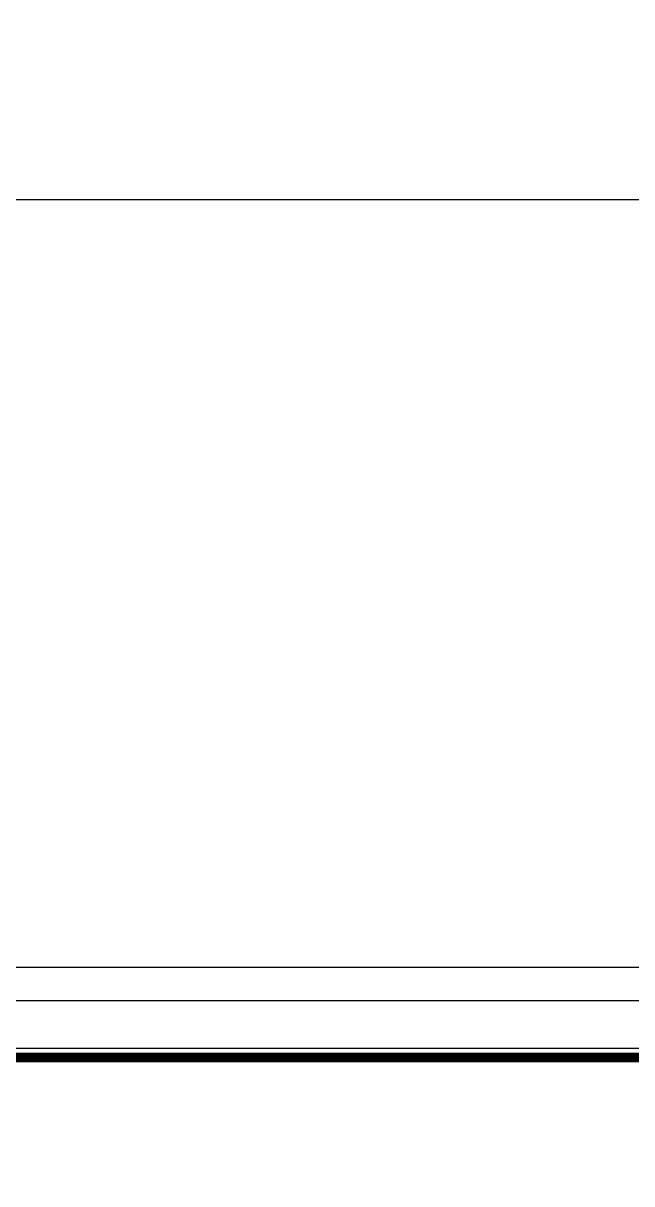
# Model space of a CAD drawing. Header units: millimetres. Extents: x -2699 to 2556, y 623 to 2108.
# Drawn here: x -1702.5 to -1638.7, y 1511.6 to 1633.3 of the extents above; entities that cross this region are included whole.
import ezdxf

# ---------------------------------------------------------------- set-up
doc = ezdxf.new("R2010")
doc.units = ezdxf.units.MM
doc.linetypes.add('PHANTOM2', pattern=[1.25, 0.625, -0.125, 0.125, -0.125, 0.125, -0.125])
for name, color, linetype in [('FGW', 8, 'Continuous'), ('巡场路', 154, 'Continuous'), ('征地线', 6, 'PHANTOM2'), ('飞行区围界', 5, 'FENCELINE1')]:
    doc.layers.add(name, color=color, linetype=linetype)
doc.linetypes.add('FENCELINE1', pattern='A,0.25,-0.1,[133,ltypeshp.shx,S=0.1,R=0,X=-0.1,Y=0],-0.1,1', length=1.45)

msp = doc.modelspace()

# ---------------------------------------------------------------- linework, layer by layer
at = {"layer": 'FGW', "linetype": 'Continuous'}
msp.add_line((2387.76, 1614.8), (-2483.16, 1614.8), dxfattribs=at)
at = {"layer": '巡场路', "ltscale": 5}
for p, q in [((-1747.74, 1534.3), (-1617.74, 1534.3)), ((-1751.24, 1530.8), (-1621.24, 1530.8))]:
    msp.add_line(p, q, dxfattribs=at)
at = {"layer": '征地线', "ltscale": 25, "const_width": 1}
msp.add_lwpolyline([(-1622.24, 1524.8), (-1772.24, 1524.8), (-1772.24, 1594.8), (-1782.24, 1604.8), (-2389.74, 1604.8), (-2389.74, 1592.3), (-2434.74, 1592.3), (-2434.74, 1637.3), (-2389.74, 1637.3), (-2389.74, 1619.8), (-1782.24, 1619.8), (-1772.24, 1629.8), (-1772.24, 1704.8), (-1772.24, 1704.8), (-1772.24, 1714.8), (-1772.24, 1814.8), (-1372.24, 1814.8)], dxfattribs=at)
at = {"layer": '征地线', "ltscale": 25}
msp.add_lwpolyline([(-1622.24, 1704.8), (-1772.24, 1704.8), (-1772.24, 1629.8), (-1782.24, 1619.8), (-2389.74, 1619.8), (-2389.74, 1637.3), (-2434.74, 1637.3), (-2434.74, 1592.3), (-2389.74, 1592.3), (-2389.74, 1604.8), (-1782.24, 1604.8), (-1772.24, 1594.8), (-1772.24, 1524.8), (-1622.24, 1524.8)], dxfattribs=at)
at = {"layer": '飞行区围界', "ltscale": 15}
msp.add_lwpolyline([(987.76, 1783.8), (-1012.28, 1783.8), (-1372.28, 1813.8), (-1771.24, 1813.8), (-1771.24, 1714.38), (-1771.24, 1703.8), (-1771.24, 1703.8), (-1771.24, 1629.38), (-1781.83, 1618.8), (-2390.74, 1618.8), (-2390.74, 1636.3), (-2433.74, 1636.3), (-2433.74, 1593.3), (-2390.74, 1593.3), (-2390.74, 1605.8), (-1781.83, 1605.8), (-1771.24, 1595.21), (-1771.24, 1525.8), (-1621.83, 1525.8), (-1611.24, 1515.21), (-1611.24, 1389.8), (-1569.24, 1389.8), (-1569.24, 1393.8)], dxfattribs=at)

doc.saveas('drawing.dxf')
